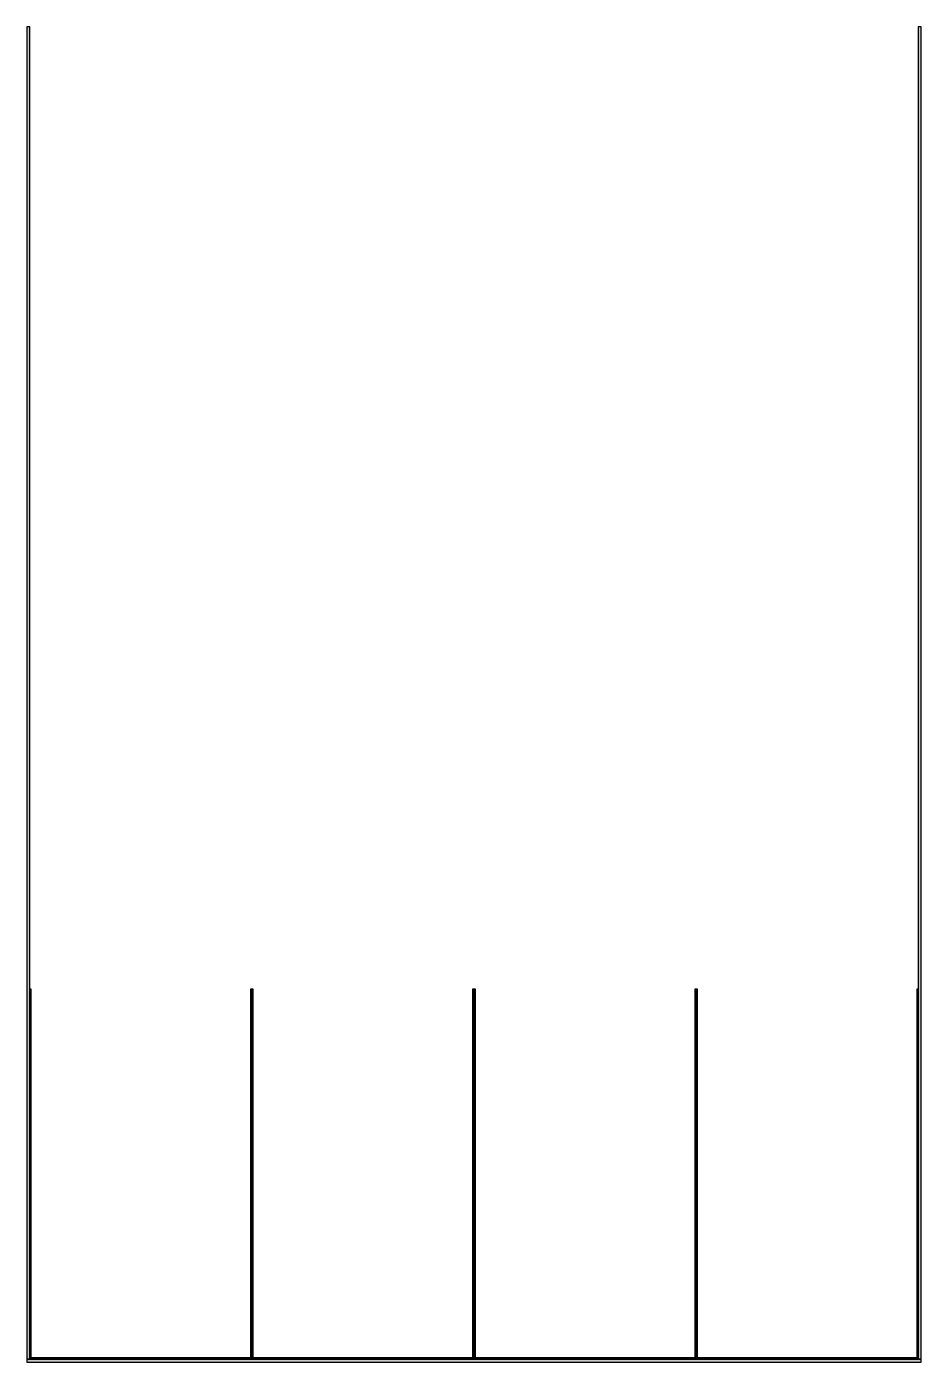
# Model space of a CAD drawing. Header units: millimetres. Extents: x 0 to 604, y 0 to 902.
import ezdxf

# ---------------------------------------------------------------- set-up
doc = ezdxf.new("R2010")
doc.units = ezdxf.units.MM

msp = doc.modelspace()

# ---------------------------------------------------------------- hatches: boundary and pattern name
h = msp.add_hatch(color=256)
h.dxf.hatch_style = 1
h.paths.add_polyline_path([(2, 902), (0, 902), (0, 2), (2, 2)])
h = msp.add_hatch(color=256)
h.dxf.hatch_style = 1
h.paths.add_polyline_path([(604, 902), (602, 902), (602, 2), (604, 2)])
at = {"true_color": 0xcd2027}
h = msp.add_hatch(color=242, dxfattribs=at)
h.dxf.hatch_style = 1
h.paths.add_polyline_path([(3, 252), (2, 252), (2, 3), (3, 3)])
h = msp.add_hatch(color=242, dxfattribs=at)
h.dxf.hatch_style = 1
h.paths.add_polyline_path([(152, 252), (151, 252), (151, 3), (152, 3)])
h = msp.add_hatch(color=242, dxfattribs=at)
h.dxf.hatch_style = 1
h.paths.add_polyline_path([(153, 252), (152, 252), (152, 3), (153, 3)])
h = msp.add_hatch(color=242, dxfattribs=at)
h.dxf.hatch_style = 1
h.paths.add_polyline_path([(302, 252), (301, 252), (301, 3), (302, 3)])
h = msp.add_hatch(color=242, dxfattribs=at)
h.dxf.hatch_style = 1
h.paths.add_polyline_path([(303, 252), (302, 252), (302, 3), (303, 3)])
h = msp.add_hatch(color=242, dxfattribs=at)
h.dxf.hatch_style = 1
h.paths.add_polyline_path([(452, 252), (451, 252), (451, 3), (452, 3)])
h = msp.add_hatch(color=242, dxfattribs=at)
h.dxf.hatch_style = 1
h.paths.add_polyline_path([(453, 252), (452, 252), (452, 3), (453, 3)])
h = msp.add_hatch(color=242, dxfattribs=at)
h.dxf.hatch_style = 1
h.paths.add_polyline_path([(602, 252), (601, 252), (601, 3), (602, 3)])
h = msp.add_hatch(color=256)
h.dxf.hatch_style = 1
h.paths.add_polyline_path([(604, 0), (604, 2), (0, 2), (0, 0)])
h = msp.add_hatch(color=242, dxfattribs=at)
h.dxf.hatch_style = 1
h.paths.add_polyline_path([(152, 2), (152, 3), (2, 3), (2, 2)])
h = msp.add_hatch(color=242, dxfattribs=at)
h.dxf.hatch_style = 1
h.paths.add_polyline_path([(302, 3), (152, 3), (152, 2), (302, 2)])
h = msp.add_hatch(color=242, dxfattribs=at)
h.dxf.hatch_style = 1
h.paths.add_polyline_path([(452, 2), (452, 3), (302, 3), (302, 2)])
h = msp.add_hatch(color=242, dxfattribs=at)
h.dxf.hatch_style = 1
h.paths.add_polyline_path([(602, 3), (452, 3), (452, 2), (602, 2)])

# ---------------------------------------------------------------- linework, layer by layer
for p, q in [((2, 2), (152, 2)), ((302, 2), (452, 2))]:
    msp.add_line(p, q)
at = {"color": 7, "true_color": 0xffffff}
for points in [[(0, 2), (2, 2), (2, 902), (0, 902)], [(602, 2), (604, 2), (604, 902), (602, 902)]]:
    msp.add_lwpolyline(points, close=True, dxfattribs=at)
at = {"color": 242, "true_color": 0xcd2027}
for points in [[(2, 3), (3, 3), (3, 252), (2, 252)], [(151, 3), (152, 3), (152, 252), (151, 252)], [(152, 3), (153, 3), (153, 252), (152, 252)], [(301, 3), (302, 3), (302, 252), (301, 252)], [(302, 3), (303, 3), (303, 252), (302, 252)], [(451, 3), (452, 3), (452, 252), (451, 252)], [(452, 3), (453, 3), (453, 252), (452, 252)], [(601, 3), (602, 3), (602, 252), (601, 252)], [(2, 2), (152, 2), (152, 3), (2, 3)], [(152, 2), (302, 2), (302, 3), (152, 3)], [(302, 2), (452, 2), (452, 3), (302, 3)], [(452, 2), (602, 2), (602, 3), (452, 3)]]:
    msp.add_lwpolyline(points, close=True, dxfattribs=at)
msp.add_lwpolyline([(0, 0), (604, 0), (604, 2), (0, 2)], close=True)

doc.saveas('drawing.dxf')
